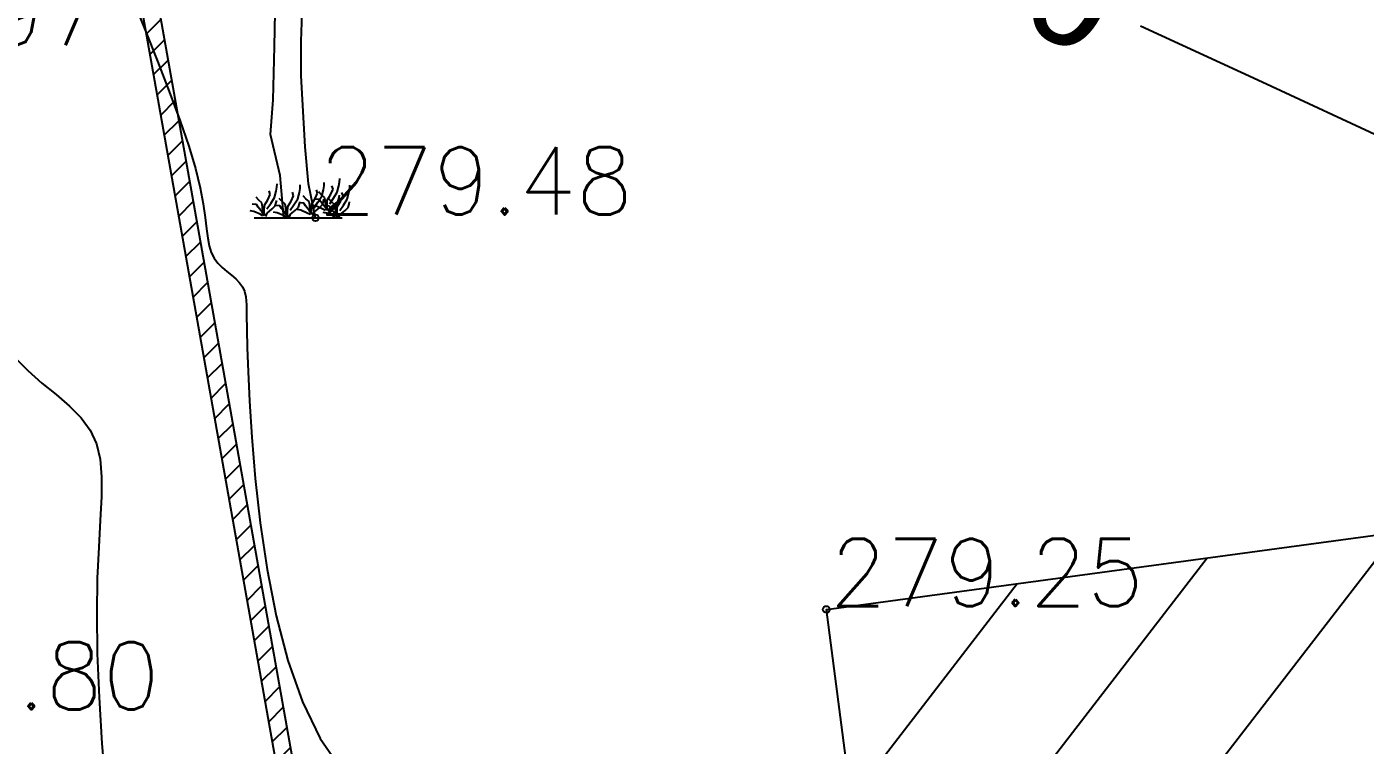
# Model space of a CAD drawing. Extents: x 524954 to 526204, y 9523489 to 9524010.
# Drawn here: x 525583.68 to 525603.56, y 9523822.29 to 9523832.95 of the extents above; entities that cross this region are included whole.
import ezdxf
from ezdxf.enums import TextEntityAlignment as Align

# ---------------------------------------------------------------- set-up
doc = ezdxf.new("R2010")
doc.units = 0
doc.header["$PDMODE"] = 33
doc.header["$PDSIZE"] = 0.1
doc.linetypes.add('ACAD_ISO12W100', pattern=[21, 12, -3, 0, -3, 0, -3])
for name, color, linetype in [('Arbre', 34, 'ACAD_ISO12W100'), ('Bati', 6, 'Continuous'), ('Bati_H', 1, 'Continuous'), ('Cloture', 7, 'Continuous'), ('CN_01_00', 3, 'Continuous'), ('CN_02_00', 4, 'Continuous'), ('CN_10_00', 1, 'Continuous'), ('Cotation Courbes de niveau', 7, 'Continuous'), ('Murs', 1, 'Continuous'), ('TopoAlt', 3, 'Continuous'), ('TOPOJIS', 7, 'Continuous')]:
    doc.layers.add(name, color=color, linetype=linetype)
doc.styles.add('Simplex 1.0', font='Simplex.shx', dxfattribs={"width": 0.99, "height": 1})
doc.styles.add('Verdana 1.0', font='verdana.ttf', dxfattribs={"width": 0.99, "height": 1})

# ---------------------------------------------------------------- blocks, each defined once
blk = doc.blocks.new('TCPOINT M')
at = {"color": 0}
blk.add_point((0, 0), dxfattribs=at)
at = {"layer": 'TopoAlt', "style": 'Simplex 1.0', "width": 0.99}
blk.add_attdef('ALT', (0.15, 0.15), '', height=1, dxfattribs=at)
blk = doc.blocks.new('v088')
at = {"linetype": 'Continuous'}
for p, q in [((-0.352, 2.542), (-0.344, 3.046)), ((0.045, 2.625), (0.064, 3.179)), ((0.043, 2.109), (0.045, 2.625)), ((-0.373, 1.752), (-0.352, 2.542)), ((0.102, 1.053), (0.043, 2.109)), ((-0.412, 1.235), (-0.373, 1.752)), ((-0.268, 0.628), (-0.412, 1.235)), ((0.151, 0.506), (0.102, 1.053)), ((-0.213, 0), (-0.268, 0.628)), ((-0.416, 0.349), (-0.433, 0.399)), ((-0.329, 0.397), (-0.317, 0.454)), ((-0.317, 0.454), (-0.315, 0.507)), ((0.017, 0.377), (0.029, 0.435)), ((0.029, 0.435), (0.031, 0.488)), ((0.256, 0), (0.151, 0.506)), ((0.286, 0.368), (0.269, 0.418)), ((0.349, 0.322), (0.373, 0.416)), ((0.373, 0.416), (0.385, 0.474)), ((0.385, 0.474), (0.387, 0.526)), ((0.481, 0.344), (0.517, 0.426)), ((0.517, 0.426), (0.5, 0.476)), ((0.579, 0.38), (0.603, 0.474)), ((0.603, 0.474), (0.615, 0.531)), ((0.615, 0.531), (0.618, 0.584)), ((0.752, 0.373), (0.765, 0.43)), ((0.765, 0.43), (0.767, 0.483)), ((-0.618, 0.197), (-0.683, 0.202)), ((-0.587, 0.264), (-0.627, 0.308)), ((-0.541, 0.224), (-0.587, 0.264)), ((-0.529, 0.166), (-0.541, 0.224)), ((-0.502, 0.188), (-0.452, 0.267)), ((-0.464, 0.132), (-0.409, 0.214)), ((-0.452, 0.267), (-0.416, 0.349)), ((-0.409, 0.214), (-0.353, 0.303)), ((-0.353, 0.303), (-0.329, 0.397)), ((-0.341, 0.178), (-0.327, 0.226)), ((-0.327, 0.226), (-0.32, 0.26)), ((-0.24, 0.245), (-0.281, 0.288)), ((-0.195, 0.204), (-0.24, 0.245)), ((-0.183, 0.147), (-0.195, 0.204)), ((-0.156, 0.168), (-0.106, 0.248)), ((-0.106, 0.248), (-0.07, 0.329)), ((-0.07, 0.329), (-0.087, 0.38)), ((-0.063, 0.195), (-0.007, 0.284)), ((-0.007, 0.284), (0.017, 0.377)), ((0.005, 0.159), (0.019, 0.207)), ((0.019, 0.207), (0.026, 0.24)), ((0.084, 0.216), (0.019, 0.221)), ((0.115, 0.284), (0.075, 0.327)), ((0.106, 0.178), (0.084, 0.216)), ((0.161, 0.243), (0.115, 0.284)), ((0.173, 0.185), (0.161, 0.243)), ((0.197, 0.125), (0.2, 0.207)), ((0.2, 0.207), (0.25, 0.286)), ((0.238, 0.151), (0.293, 0.233)), ((0.25, 0.286), (0.286, 0.368)), ((0.315, 0.274), (0.25, 0.279)), ((0.293, 0.233), (0.349, 0.322)), ((0.346, 0.341), (0.305, 0.385)), ((0.337, 0.236), (0.315, 0.274)), ((0.397, 0.163), (0.337, 0.236)), ((0.392, 0.301), (0.346, 0.341)), ((0.361, 0.197), (0.375, 0.245)), ((0.375, 0.245), (0.382, 0.279)), ((0.404, 0.243), (0.392, 0.301)), ((0.409, 0.175), (0.404, 0.243)), ((0.428, 0.183), (0.43, 0.264)), ((0.43, 0.264), (0.481, 0.344)), ((0.495, 0.24), (0.454, 0.284)), ((0.469, 0.209), (0.524, 0.291)), ((0.474, 0.149), (0.546, 0.209)), ((0.541, 0.2), (0.495, 0.24)), ((0.524, 0.291), (0.579, 0.38)), ((0.553, 0.142), (0.541, 0.2)), ((0.546, 0.209), (0.591, 0.255)), ((0.579, 0.163), (0.63, 0.243)), ((0.591, 0.255), (0.606, 0.303)), ((0.606, 0.303), (0.613, 0.337)), ((0.63, 0.243), (0.666, 0.325)), ((0.666, 0.325), (0.649, 0.375)), ((0.673, 0.19), (0.728, 0.279)), ((0.728, 0.279), (0.752, 0.373)), ((0.74, 0.154), (0.755, 0.202)), ((0.755, 0.202), (0.762, 0.236)), ((-0.661, 0.096), (-0.712, 0.106)), ((-0.567, 0.053), (-0.661, 0.096)), ((-0.654, 0), (0.654, 0)), ((-0.596, 0.159), (-0.618, 0.197)), ((-0.536, 0.087), (-0.596, 0.159)), ((-0.527, 0.031), (-0.567, 0.053)), ((-0.5, 0.031), (-0.536, 0.087)), ((-0.524, 0.099), (-0.529, 0.166)), ((-0.505, 0.106), (-0.502, 0.188)), ((-0.5, 0.036), (-0.505, 0.106)), ((-0.483, 0.022), (-0.459, 0.072)), ((-0.459, 0.072), (-0.387, 0.132)), ((-0.387, 0.132), (-0.341, 0.178)), ((-0.315, 0.077), (-0.365, 0.087)), ((-0.272, 0.178), (-0.337, 0.183)), ((-0.221, 0.034), (-0.315, 0.077)), ((-0.25, 0.139), (-0.272, 0.178)), ((-0.19, 0.067), (-0.25, 0.139)), ((-0.18, 0.012), (-0.221, 0.034)), ((-0.154, 0.012), (-0.19, 0.067)), ((-0.178, 0.079), (-0.183, 0.147)), ((-0.159, 0.087), (-0.156, 0.168)), ((-0.154, 0.017), (-0.159, 0.087)), ((-0.137, 0.002), (-0.113, 0.053)), ((-0.118, 0.113), (-0.063, 0.195)), ((-0.113, 0.053), (-0.041, 0.113)), ((-0.041, 0.113), (0.005, 0.159)), ((0.041, 0.115), (-0.01, 0.125)), ((0.135, 0.072), (0.041, 0.115)), ((0.166, 0.106), (0.106, 0.178)), ((0.175, 0.05), (0.135, 0.072)), ((0.202, 0.05), (0.166, 0.106)), ((0.178, 0.118), (0.173, 0.185)), ((0.202, 0.055), (0.197, 0.125)), ((0.219, 0.041), (0.243, 0.091)), ((0.272, 0.173), (0.221, 0.183)), ((0.243, 0.091), (0.315, 0.151)), ((0.365, 0.13), (0.272, 0.173)), ((0.315, 0.151), (0.361, 0.197)), ((0.406, 0.108), (0.365, 0.13)), ((0.421, 0.072), (0.37, 0.082)), ((0.433, 0.108), (0.397, 0.163)), ((0.464, 0.173), (0.399, 0.178)), ((0.514, 0.029), (0.421, 0.072)), ((0.433, 0.113), (0.428, 0.183)), ((0.45, 0.099), (0.474, 0.149)), ((0.486, 0.135), (0.464, 0.173)), ((0.546, 0.063), (0.486, 0.135)), ((0.555, 0.007), (0.514, 0.029)), ((0.582, 0.007), (0.546, 0.063)), ((0.558, 0.075), (0.553, 0.142)), ((0.577, 0.082), (0.579, 0.163)), ((0.582, 0.012), (0.577, 0.082)), ((0.599, -0.002), (0.623, 0.048)), ((0.618, 0.108), (0.673, 0.19)), ((0.623, 0.048), (0.695, 0.108)), ((0.695, 0.108), (0.74, 0.154))]:
    blk.add_line(p, q, dxfattribs=at)

msp = doc.modelspace()

# ---------------------------------------------------------------- hatches: boundary and pattern name
at = {"layer": 'Bati_H'}
h = msp.add_hatch(dxfattribs=at)
h.set_pattern_fill('_U', color=256, scale=2, angle=-127.6648, style=0, pattern_type=0)
h.set_pattern_definition([(232.33518954, (0, 0), (1.5831979346, -1.222081953), [])])
h.paths.add_polyline_path([(525613.828, 9523806.487), (525610.574, 9523806.068), (525609.917, 9523810.9), (525609.081, 9523810.777), (525608.585, 9523813.909), (525608.139, 9523814.578), (525607.292, 9523814.721), (525604.249, 9523814.304), (525604.145, 9523815.183), (525601.239, 9523814.789), (525596.868, 9523814.226), (525595.553, 9523824.308), (525617.594, 9523827.288), (525620.151, 9523807.42), (525613.813, 9523806.604)])
at = {"layer": 'Murs'}
h = msp.add_hatch(dxfattribs=at)
h.set_pattern_fill('_U', color=256, scale=0.25, angle=45, style=0, pattern_type=0)
h.set_pattern_definition([(45, (0, 0), (-0.1767766952966, 0.1767766952966), [])])
h.paths.add_polyline_path([(525584.966, 9523835.576), (525591.74, 9523797.552), (525591.986, 9523797.595), (525585.213, 9523835.62)])

# ---------------------------------------------------------------- linework, layer by layer
at = {"layer": 'Bati', "flags": 128}
msp.add_lwpolyline([(525613.828, 9523806.487), (525610.574, 9523806.068), (525609.917, 9523810.9), (525609.081, 9523810.777), (525608.585, 9523813.909), (525608.139, 9523814.578), (525607.292, 9523814.721), (525604.249, 9523814.304), (525604.145, 9523815.183), (525601.239, 9523814.789), (525596.868, 9523814.226), (525595.553, 9523824.308), (525617.594, 9523827.288), (525620.151, 9523807.42), (525613.813, 9523806.604)], close=True, dxfattribs=at)
at = {"layer": 'Cloture', "elevation": 279.26, "flags": 128}
for points in [[(525585.213, 9523835.62), (525591.986, 9523797.595)], [(525584.966, 9523835.576), (525591.74, 9523797.552)]]:
    msp.add_lwpolyline(points, dxfattribs=at)
at = {"layer": 'CN_01_00', "elevation": 279, "flags": 128}
msp.add_lwpolyline([(525585.253, 9523833.358), (525585.436, 9523832.905), (525585.62, 9523832.446), (525585.794, 9523831.996), (525585.952, 9523831.571), (525586.083, 9523831.185), (525586.181, 9523830.851), (525586.25, 9523830.566), (525586.296, 9523830.326), (525586.327, 9523830.125), (525586.348, 9523829.958), (525586.365, 9523829.819), (525586.386, 9523829.703), (525586.416, 9523829.606), (525586.46, 9523829.522), (525586.516, 9523829.449), (525586.58, 9523829.384), (525586.648, 9523829.324), (525586.716, 9523829.268), (525586.78, 9523829.213), (525586.836, 9523829.157), (525586.881, 9523829.097), (525586.911, 9523829.03), (525586.929, 9523828.945), (525586.939, 9523828.83), (525586.943, 9523828.674), (525586.946, 9523828.464), (525586.952, 9523828.189), (525586.963, 9523827.838), (525586.984, 9523827.397), (525587.018, 9523826.863), (525587.069, 9523826.252), (525587.144, 9523825.591), (525587.246, 9523824.903), (525587.382, 9523824.215), (525587.554, 9523823.551), (525587.77, 9523822.935), (525588.033, 9523822.393), (525588.347, 9523821.943)], dxfattribs=at)
at = {"layer": 'CN_02_00', "elevation": 278, "flags": 128}
msp.add_lwpolyline([(525583.495, 9523828.053), (525583.692, 9523827.852), (525583.902, 9523827.668), (525584.112, 9523827.496), (525584.31, 9523827.326), (525584.484, 9523827.153), (525584.621, 9523826.968), (525584.714, 9523826.766), (525584.766, 9523826.538), (525584.787, 9523826.277), (525584.785, 9523825.977), (525584.769, 9523825.632), (525584.746, 9523825.233), (525584.725, 9523824.774), (525584.716, 9523824.247), (525584.724, 9523823.652), (525584.75, 9523823.002), (525584.793, 9523822.318), (525584.853, 9523821.619)], dxfattribs=at)
at = {"layer": 'CN_10_00', "elevation": 280, "flags": 128}
msp.add_lwpolyline([(525600.217, 9523832.971), (525602.025, 9523832.139), (525603.903, 9523831.267)], dxfattribs=at)

# ---------------------------------------------------------------- block references
at = {"layer": 'Arbre'}
msp.add_blockref('v088', (525587.709, 9523830.119, 279.48), dxfattribs=at)
at = {"layer": 'TOPOJIS'}
ref = msp.add_blockref('TCPOINT M', (525580.087, 9523832.634, 276.97), dxfattribs=at)
ref.add_attrib('ALT', '276.97', (525580.137, 9523832.684, 276.97), dxfattribs={"layer": 'TopoAlt', "height": 1, "style": 'Simplex 1.0', "width": 0.99})
ref = msp.add_blockref('TCPOINT M', (525587.966, 9523830.119, 279.48), dxfattribs=at)
ref.add_attrib('ALT', '279.48', (525588.016, 9523830.169, 279.48), dxfattribs={"layer": 'TopoAlt', "height": 1, "style": 'Simplex 1.0', "width": 0.99})
ref = msp.add_blockref('TCPOINT M', (525595.553, 9523824.308, 279.25), dxfattribs=at)
ref.add_attrib('ALT', '279.25', (525595.603, 9523824.358, 279.25), dxfattribs={"layer": 'TopoAlt', "height": 1, "style": 'Simplex 1.0', "width": 0.99})
ref = msp.add_blockref('TCPOINT M', (525580.935, 9523822.773, 275.8), dxfattribs=at)
ref.add_attrib('ALT', '275.80', (525580.985, 9523822.823, 275.8), dxfattribs={"layer": 'TopoAlt', "height": 1, "style": 'Simplex 1.0', "width": 0.99})

# ---------------------------------------------------------------- texts
at = {"layer": 'Cotation Courbes de niveau', "style": 'Verdana 1.0', "width": 0.99}
msp.add_text('280', height=1.5, rotation=335.6434, dxfattribs=at).set_placement((525598.036, 9523833.965, 280), align=Align.MIDDLE_CENTER)

doc.saveas('drawing.dxf')
